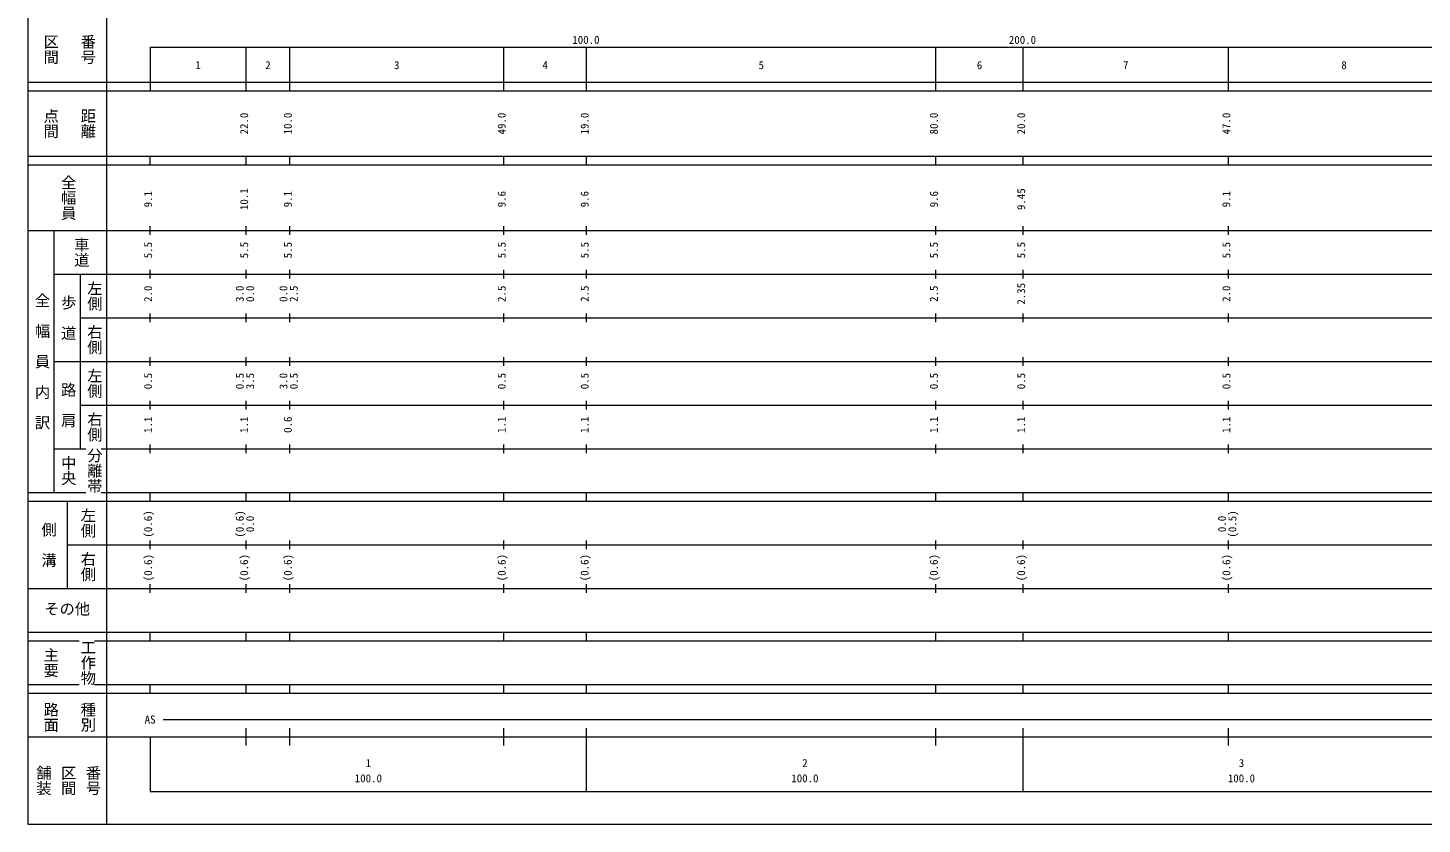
# Model space of a CAD drawing. Units: millimetres on the paper, enlarged 1000 times. Extents: x 40000 to 680000, y 20000 to 380000.
# Drawn here: x 40000 to 359385, y 20000 to 202409 of the extents above; entities that cross this region are included whole.
import ezdxf
from ezdxf.enums import TextEntityAlignment as Align

# ---------------------------------------------------------------- set-up
doc = ezdxf.new("R2010")
doc.units = ezdxf.units.MM
doc.header["$LTSCALE"] = 1000
doc.layers.add('S-BGD-HTXT', color=7, linetype='Continuous', lineweight=13)
doc.layers.add('S-TTL', color=2, linetype='Continuous', lineweight=13)
doc.styles.add('@ＭＳ ゴシック', font='')
doc.styles.add('ＭＳ ゴシック', font='')
doc.styles.get('@ＭＳ ゴシック').set_extended_font_data('@MS Gothic')
doc.styles.get('ＭＳ ゴシック').set_extended_font_data('MS Gothic')

msp = doc.modelspace()

# ---------------------------------------------------------------- linework, layer by layer
at = {"layer": 'S-BGD-HTXT'}
for p, q in [((58000, 370000), (58000, 20000)), ((68000, 198000), (579000, 198000)), ((68000, 198000), (68000, 188000)), ((90000, 188000), (90000, 198000)), ((100000, 188000), (100000, 198000)), ((149000, 188000), (149000, 198000)), ((168000, 188000), (168000, 198000)), ((248000, 188000), (248000, 198000)), ((268000, 188000), (268000, 198000)), ((315000, 188000), (315000, 198000)), ((40000, 190000), (579000, 190000)), ((40000, 188000), (579000, 188000)), ((40000, 173000), (579000, 173000)), ((68000, 171000), (68000, 173000)), ((90000, 171000), (90000, 173000)), ((100000, 171000), (100000, 173000)), ((149000, 171000), (149000, 173000)), ((168000, 171000), (168000, 173000)), ((248000, 171000), (248000, 173000)), ((268000, 171000), (268000, 173000)), ((315000, 171000), (315000, 173000)), ((40000, 171000), (579000, 171000)), ((68000, 155000), (68000, 157000)), ((90000, 155000), (90000, 157000)), ((100000, 155000), (100000, 157000)), ((149000, 155000), (149000, 157000)), ((168000, 155000), (168000, 157000)), ((248000, 155000), (248000, 157000)), ((268000, 155000), (268000, 157000)), ((315000, 155000), (315000, 157000)), ((40000, 156000), (579000, 156000)), ((46000, 96000), (46000, 156000)), ((68000, 145000), (68000, 147000)), ((90000, 145000), (90000, 147000)), ((100000, 145000), (100000, 147000)), ((149000, 145000), (149000, 147000)), ((168000, 145000), (168000, 147000)), ((248000, 145000), (248000, 147000)), ((268000, 145000), (268000, 147000)), ((315000, 145000), (315000, 147000)), ((46000, 146000), (579000, 146000)), ((52000, 146000), (52000, 106000)), ((52000, 136000), (579000, 136000)), ((68000, 135000), (68000, 137000)), ((90000, 135000), (90000, 137000)), ((100000, 135000), (100000, 137000)), ((149000, 135000), (149000, 137000)), ((168000, 135000), (168000, 137000)), ((248000, 135000), (248000, 137000)), ((268000, 135000), (268000, 137000)), ((315000, 135000), (315000, 137000)), ((46000, 126000), (579000, 126000)), ((68000, 125000), (68000, 127000)), ((90000, 125000), (90000, 127000)), ((100000, 125000), (100000, 127000)), ((149000, 125000), (149000, 127000)), ((168000, 125000), (168000, 127000)), ((248000, 125000), (248000, 127000)), ((268000, 125000), (268000, 127000)), ((315000, 125000), (315000, 127000)), ((52000, 116000), (579000, 116000)), ((68000, 115000), (68000, 117000)), ((90000, 115000), (90000, 117000)), ((100000, 115000), (100000, 117000)), ((149000, 115000), (149000, 117000)), ((168000, 115000), (168000, 117000)), ((248000, 115000), (248000, 117000)), ((268000, 115000), (268000, 117000)), ((315000, 115000), (315000, 117000)), ((46000, 106000), (53250, 106000)), ((56750, 106000), (579000, 106000)), ((68000, 105000), (68000, 107000)), ((90000, 105000), (90000, 107000)), ((100000, 105000), (100000, 107000)), ((149000, 105000), (149000, 107000)), ((168000, 105000), (168000, 107000)), ((248000, 105000), (248000, 107000)), ((268000, 105000), (268000, 107000)), ((315000, 105000), (315000, 107000)), ((40000, 96000), (53250, 96000)), ((56750, 96000), (579000, 96000)), ((68000, 94000), (68000, 96000)), ((90000, 94000), (90000, 96000)), ((100000, 94000), (100000, 96000)), ((149000, 94000), (149000, 96000)), ((168000, 94000), (168000, 96000)), ((248000, 94000), (248000, 96000)), ((268000, 94000), (268000, 96000)), ((315000, 94000), (315000, 96000)), ((40000, 94000), (579000, 94000)), ((49000, 94000), (49000, 74000)), ((49000, 84000), (579000, 84000)), ((68000, 83000), (68000, 85000)), ((90000, 83000), (90000, 85000)), ((100000, 83000), (100000, 85000)), ((149000, 83000), (149000, 85000)), ((168000, 83000), (168000, 85000)), ((248000, 83000), (248000, 85000)), ((268000, 83000), (268000, 85000)), ((315000, 83000), (315000, 85000)), ((40000, 74000), (579000, 74000)), ((68000, 73000), (68000, 75000)), ((90000, 73000), (90000, 75000)), ((100000, 73000), (100000, 75000)), ((149000, 73000), (149000, 75000)), ((168000, 73000), (168000, 75000)), ((248000, 73000), (248000, 75000)), ((268000, 73000), (268000, 75000)), ((315000, 73000), (315000, 75000)), ((40000, 64000), (579000, 64000)), ((68000, 62000), (68000, 64000)), ((90000, 62000), (90000, 64000)), ((100000, 62000), (100000, 64000)), ((149000, 62000), (149000, 64000)), ((168000, 62000), (168000, 64000)), ((248000, 62000), (248000, 64000)), ((268000, 62000), (268000, 64000)), ((315000, 62000), (315000, 64000)), ((40000, 62000), (51750, 62000)), ((55250, 62000), (579000, 62000)), ((40000, 52000), (51750, 52000)), ((55250, 52000), (579000, 52000)), ((68000, 50000), (68000, 52000)), ((90000, 50000), (90000, 52000)), ((100000, 50000), (100000, 52000)), ((149000, 50000), (149000, 52000)), ((168000, 50000), (168000, 52000)), ((248000, 50000), (248000, 52000)), ((268000, 50000), (268000, 52000)), ((315000, 50000), (315000, 52000)), ((40000, 50000), (579000, 50000)), ((71000, 44000), (565000, 44000)), ((90000, 38000), (90000, 42000)), ((100000, 38000), (100000, 42000)), ((149000, 38000), (149000, 42000)), ((168000, 27500), (168000, 42000)), ((248000, 38000), (248000, 42000)), ((268000, 27500), (268000, 42000)), ((315000, 38000), (315000, 42000)), ((40000, 40000), (579000, 40000)), ((68000, 40000), (68000, 27500)), ((68000, 27500), (579000, 27500))]:
    msp.add_line(p, q, dxfattribs=at)
at = {"layer": 'S-TTL'}
for p, q in [((40000, 380000), (40000, 20000)), ((40000, 20000), (680000, 20000))]:
    msp.add_line(p, q, dxfattribs=at)

# ---------------------------------------------------------------- texts
at = {"layer": 'S-BGD-HTXT'}
for s, height, rotation, style, p in [('区間', 2566, 270, '@ＭＳ ゴシック', (43250, 201000)), ('番号', 2566, 270, '@ＭＳ ゴシック', (51750, 201000)), ('点間', 2566, 270, '@ＭＳ ゴシック', (43250, 184000)), ('距離', 2566, 270, '@ＭＳ ゴシック', (51750, 184000)), ('22.0', 1833, 90, 'ＭＳ ゴシック', (91000, 178000)), ('10.0', 1833, 90, 'ＭＳ ゴシック', (101000, 178000)), ('49.0', 1833, 90, 'ＭＳ ゴシック', (150000, 178000)), ('19.0', 1833, 90, 'ＭＳ ゴシック', (169000, 178000)), ('80.0', 1833, 90, 'ＭＳ ゴシック', (249000, 178000)), ('20.0', 1833, 90, 'ＭＳ ゴシック', (269000, 178000)), ('47.0', 1833, 90, 'ＭＳ ゴシック', (316000, 178000)), ('全幅員', 2566, 270, '@ＭＳ ゴシック', (47250, 168750)), ('9.1', 1833, 90, 'ＭＳ ゴシック', (69000, 161299)), ('10.1', 1833, 90, 'ＭＳ ゴシック', (91000, 160674)), ('9.1', 1833, 90, 'ＭＳ ゴシック', (101000, 161299)), ('9.6', 1833, 90, 'ＭＳ ゴシック', (150000, 161299)), ('9.6', 1833, 90, 'ＭＳ ゴシック', (169000, 161299)), ('9.6', 1833, 90, 'ＭＳ ゴシック', (249000, 161299)), ('9.45', 1833, 90, 'ＭＳ ゴシック', (269000, 160674)), ('9.1', 1833, 90, 'ＭＳ ゴシック', (316000, 161299)), ('車道', 2566, 270, '@ＭＳ ゴシック', (50250, 154500)), ('5.5', 1833, 90, 'ＭＳ ゴシック', (69000, 149625)), ('5.5', 1833, 90, 'ＭＳ ゴシック', (91000, 149625)), ('5.5', 1833, 90, 'ＭＳ ゴシック', (101000, 149625)), ('5.5', 1833, 90, 'ＭＳ ゴシック', (150000, 149625)), ('5.5', 1833, 90, 'ＭＳ ゴシック', (169000, 149625)), ('5.5', 1833, 90, 'ＭＳ ゴシック', (249000, 149625)), ('5.5', 1833, 90, 'ＭＳ ゴシック', (269000, 149625)), ('5.5', 1833, 90, 'ＭＳ ゴシック', (316000, 149625)), ('左側', 2566, 270, '@ＭＳ ゴシック', (53250, 144500)), ('2.35', 1833, 90, 'ＭＳ ゴシック', (269000, 139000)), ('全\u3000幅\u3000員\u3000内\u3000訳', 2566, 270, '@ＭＳ ゴシック', (41250, 141750)), ('歩\u3000道', 2566, 270, '@ＭＳ ゴシック', (47250, 141250)), ('2.0', 1833, 90, 'ＭＳ ゴシック', (69000, 139625)), ('3.0', 1833, 90, 'ＭＳ ゴシック', (90000, 139625)), ('0.0', 1833, 90, 'ＭＳ ゴシック', (92370, 139625)), ('0.0', 1833, 90, 'ＭＳ ゴシック', (100000, 139625)), ('2.5', 1833, 90, 'ＭＳ ゴシック', (102370, 139625)), ('2.5', 1833, 90, 'ＭＳ ゴシック', (150000, 139625)), ('2.5', 1833, 90, 'ＭＳ ゴシック', (169000, 139625)), ('2.5', 1833, 90, 'ＭＳ ゴシック', (249000, 139625)), ('2.0', 1833, 90, 'ＭＳ ゴシック', (316000, 139625)), ('右側', 2566, 270, '@ＭＳ ゴシック', (53250, 134500)), ('左側', 2566, 270, '@ＭＳ ゴシック', (53250, 124500)), ('0.5', 1833, 90, 'ＭＳ ゴシック', (69000, 119625)), ('0.5', 1833, 90, 'ＭＳ ゴシック', (90000, 119625)), ('3.5', 1833, 90, 'ＭＳ ゴシック', (92370, 119625)), ('3.0', 1833, 90, 'ＭＳ ゴシック', (100000, 119625)), ('0.5', 1833, 90, 'ＭＳ ゴシック', (102370, 119625)), ('0.5', 1833, 90, 'ＭＳ ゴシック', (150000, 119625)), ('0.5', 1833, 90, 'ＭＳ ゴシック', (169000, 119625)), ('0.5', 1833, 90, 'ＭＳ ゴシック', (249000, 119625)), ('0.5', 1833, 90, 'ＭＳ ゴシック', (269000, 119625)), ('0.5', 1833, 90, 'ＭＳ ゴシック', (316000, 119625)), ('路\u3000肩', 2566, 270, '@ＭＳ ゴシック', (47250, 121250)), ('右側', 2566, 270, '@ＭＳ ゴシック', (53250, 114500)), ('1.1', 1833, 90, 'ＭＳ ゴシック', (69000, 109625)), ('1.1', 1833, 90, 'ＭＳ ゴシック', (91000, 109625)), ('0.6', 1833, 90, 'ＭＳ ゴシック', (101000, 109625)), ('1.1', 1833, 90, 'ＭＳ ゴシック', (150000, 109625)), ('1.1', 1833, 90, 'ＭＳ ゴシック', (169000, 109625)), ('1.1', 1833, 90, 'ＭＳ ゴシック', (249000, 109625)), ('1.1', 1833, 90, 'ＭＳ ゴシック', (269000, 109625)), ('1.1', 1833, 90, 'ＭＳ ゴシック', (316000, 109625)), ('分離帯', 2566, 270, '@ＭＳ ゴシック', (53250, 106250)), ('中央', 2566, 270, '@ＭＳ ゴシック', (47250, 104500)), ('左側', 2566, 270, '@ＭＳ ゴシック', (51750, 92500)), ('(0.6)', 1833, 90, 'ＭＳ ゴシック', (69000, 85639)), ('(0.6)', 1833, 90, 'ＭＳ ゴシック', (90000, 85639)), ('0.0', 1833, 90, 'ＭＳ ゴシック', (92370, 86889)), ('0.0', 1833, 90, 'ＭＳ ゴシック', (315000, 86889)), ('(0.5)', 1833, 90, 'ＭＳ ゴシック', (317370, 85639)), ('側\u3000溝', 2566, 270, '@ＭＳ ゴシック', (42750, 89250)), ('右側', 2566, 270, '@ＭＳ ゴシック', (51750, 82500)), ('(0.6)', 1833, 90, 'ＭＳ ゴシック', (69000, 75639)), ('(0.6)', 1833, 90, 'ＭＳ ゴシック', (91000, 75639)), ('(0.6)', 1833, 90, 'ＭＳ ゴシック', (101000, 75639)), ('(0.6)', 1833, 90, 'ＭＳ ゴシック', (150000, 75639)), ('(0.6)', 1833, 90, 'ＭＳ ゴシック', (169000, 75639)), ('(0.6)', 1833, 90, 'ＭＳ ゴシック', (249000, 75639)), ('(0.6)', 1833, 90, 'ＭＳ ゴシック', (269000, 75639)), ('(0.6)', 1833, 90, 'ＭＳ ゴシック', (316000, 75639)), ('工作物', 2566, 270, '@ＭＳ ゴシック', (51750, 62250)), ('主要', 2566, 270, '@ＭＳ ゴシック', (43250, 60500)), ('路面', 2566, 270, '@ＭＳ ゴシック', (43250, 48000)), ('種別', 2566, 270, '@ＭＳ ゴシック', (51750, 48000)), ('舗装', 2566, 270, '@ＭＳ ゴシック', (41583, 33500)), ('区間', 2566, 270, '@ＭＳ ゴシック', (47250, 33500)), ('番号', 2566, 270, '@ＭＳ ゴシック', (52917, 33500))]:
    msp.add_text(s, height=height, rotation=rotation, dxfattribs=dict(at, style=style)).set_placement(p, align=Align.BOTTOM_LEFT)
at = {"layer": 'S-BGD-HTXT', "style": 'ＭＳ ゴシック'}
for s, height, p in [('100.0', 1833, (164719, 198195)), ('200.0', 1833, (264719, 198195)), ('1', 1833, (78375, 192405)), ('2', 1833, (94375, 192405)), ('3', 1833, (123875, 192405)), ('4', 1833, (157875, 192405)), ('5', 1833, (207375, 192405)), ('6', 1833, (257375, 192405)), ('7', 1833, (290875, 192405)), ('8', 1833, (340875, 192405)), ('その他', 2566, (43750, 67250)), ('AS', 1833, (66750, 42500)), ('1', 1833, (117375, 32523)), ('2', 1833, (217375, 32523)), ('3', 1833, (317375, 32523)), ('100.0', 1833, (114875, 29033)), ('100.0', 1833, (214875, 29033)), ('100.0', 1833, (314875, 29033))]:
    msp.add_text(s, height=height, dxfattribs=at).set_placement(p, align=Align.BOTTOM_LEFT)

doc.saveas('drawing.dxf')
